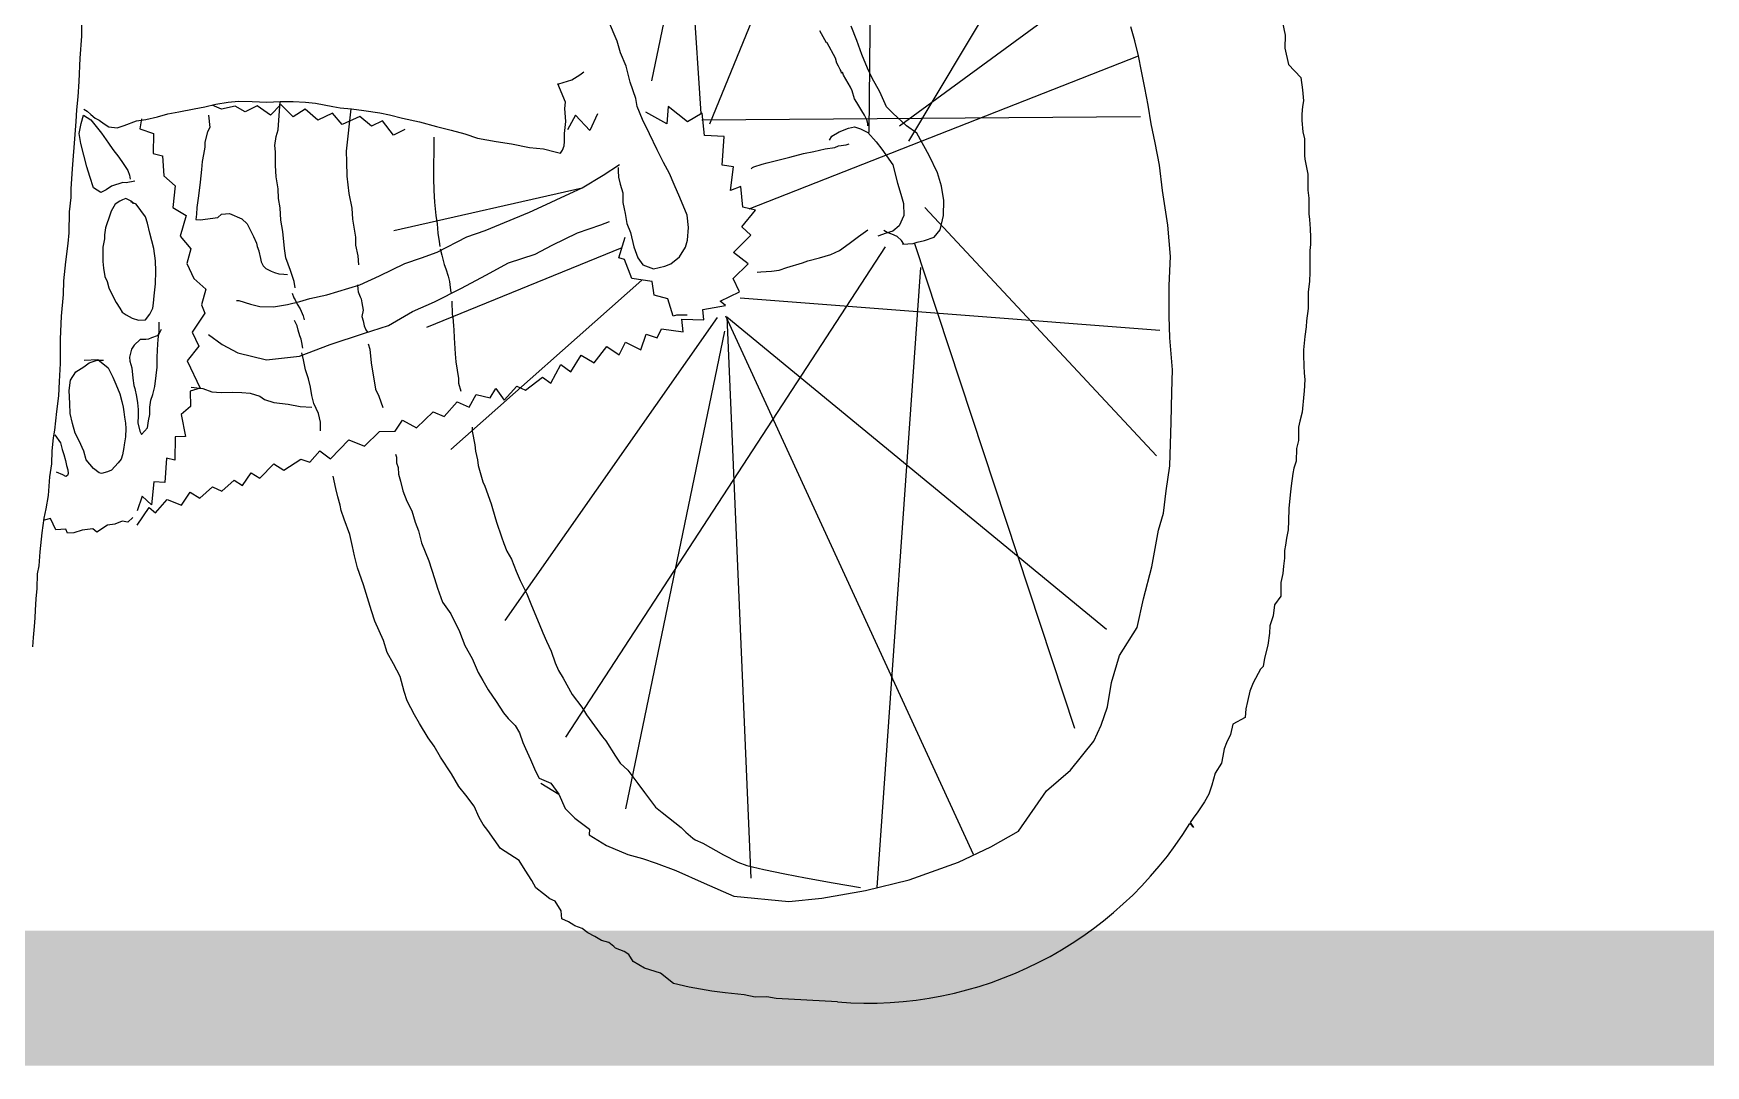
# Model space of a CAD drawing. Header units: millimetres. Extents: x 0 to 35, y -2 to 2.
# Drawn here: x 22.06 to 22.68, y -0.025 to 0.358 of the extents above; entities that cross this region are included whole.
import ezdxf

# ---------------------------------------------------------------- set-up
doc = ezdxf.new("R2010")
doc.units = ezdxf.units.MM
doc.layers.add('45-Biciklisti', color=7, linetype='Continuous')

# ---------------------------------------------------------------- blocks, each defined once
blk = doc.blocks.new('Cyclist 07 - Perspective view rear')
for p, q in [((0.30747, 0.32823), (0.29075, 0.57686)), ((0.2891, 0.34025), (0.33438, 0.56041)), ((0.36975, 0.32112), (0.37218, 0.54954)), ((0.31067, 0.32434), (0.39025, 0.51926)), ((0.38452, 0.3179), (0.44408, 0.41777)), ((0.38103, 0.32363), (0.4604, 0.38173)), ((0.07761, 0.35691), (0.07761, 0.36214)), ((0.27626, 0.35497), (0.27297, 0.36258)), ((0.36521, 0.35527), (0.36312, 0.36064)), ((0.46834, 0.35512), (0.46685, 0.36034)), ((0.52311, 0.36199), (0.52415, 0.35721)), ((0.07701, 0.3487), (0.07761, 0.35691)), ((0.27745, 0.35064), (0.27626, 0.35497)), ((0.35387, 0.35437), (0.35148, 0.35885)), ((0.35417, 0.35437), (0.35387, 0.35437)), ((0.3573, 0.3487), (0.35417, 0.35437)), ((0.367, 0.35005), (0.36521, 0.35527)), ((0.46968, 0.3496), (0.46834, 0.35512)), ((0.52415, 0.35721), (0.524, 0.35243)), ((0.07656, 0.34005), (0.07701, 0.3487)), ((0.27954, 0.34572), (0.27745, 0.35064)), ((0.32521, 0.29288), (0.46968, 0.3496)), ((0.35775, 0.34691), (0.3573, 0.3487)), ((0.36909, 0.34497), (0.367, 0.35005)), ((0.47088, 0.34393), (0.46968, 0.3496)), ((0.524, 0.35243), (0.52534, 0.34632)), ((0.25939, 0.34064), (0.26238, 0.34258)), ((0.26238, 0.34258), (0.26387, 0.34363)), ((0.28103, 0.33975), (0.27954, 0.34572)), ((0.35834, 0.34572), (0.35775, 0.34691)), ((0.35894, 0.34452), (0.35834, 0.34572)), ((0.35939, 0.34393), (0.35894, 0.34452)), ((0.35954, 0.34318), (0.35939, 0.34393)), ((0.35984, 0.34348), (0.35954, 0.34318)), ((0.36028, 0.34243), (0.35984, 0.34348)), ((0.36282, 0.33796), (0.36028, 0.34243)), ((0.37088, 0.34124), (0.36909, 0.34497)), ((0.47207, 0.33766), (0.47088, 0.34393)), ((0.52534, 0.34632), (0.52998, 0.34154)), ((0.52998, 0.34154), (0.53058, 0.33691)), ((0.07627, 0.33438), (0.07656, 0.34005)), ((0.25701, 0.33243), (0.25417, 0.33915)), ((0.25417, 0.33915), (0.25462, 0.33915)), ((0.25462, 0.33915), (0.25939, 0.34064)), ((0.28312, 0.33378), (0.28103, 0.33975)), ((0.36342, 0.33661), (0.36282, 0.33796)), ((0.36431, 0.33363), (0.36342, 0.33661)), ((0.37372, 0.33617), (0.37088, 0.34124)), ((0.37625, 0.33064), (0.37372, 0.33617)), ((0.47327, 0.33124), (0.47207, 0.33766)), ((0.53058, 0.33691), (0.53088, 0.33288)), ((0.07552, 0.32527), (0.07567, 0.3296)), ((0.07567, 0.3296), (0.07627, 0.33438)), ((0.07836, 0.32975), (0.07955, 0.329)), ((0.07955, 0.329), (0.08089, 0.32781)), ((0.11358, 0.32885), (0.11925, 0.3299)), ((0.11925, 0.3299), (0.12328, 0.33064)), ((0.12328, 0.33064), (0.12731, 0.33169)), ((0.1294, 0.32975), (0.12597, 0.33124)), ((0.12731, 0.33169), (0.13194, 0.33243)), ((0.13447, 0.33094), (0.1294, 0.32975)), ((0.13194, 0.33243), (0.13567, 0.33273)), ((0.1382, 0.32885), (0.13447, 0.33094)), ((0.13567, 0.33273), (0.14074, 0.33258)), ((0.14268, 0.33109), (0.1382, 0.32885)), ((0.14074, 0.33258), (0.14626, 0.33243)), ((0.14761, 0.32751), (0.14268, 0.33109)), ((0.14626, 0.33243), (0.15119, 0.33258)), ((0.15149, 0.33154), (0.14761, 0.32751)), ((0.15044, 0.32214), (0.15119, 0.33258)), ((0.15119, 0.33258), (0.15596, 0.33258)), ((0.15596, 0.32691), (0.15149, 0.33154)), ((0.15596, 0.33258), (0.16059, 0.33243)), ((0.16044, 0.32975), (0.15596, 0.32691)), ((0.16522, 0.32572), (0.16044, 0.32975)), ((0.16059, 0.33243), (0.16432, 0.33199)), ((0.16432, 0.33199), (0.17074, 0.33079)), ((0.17074, 0.33079), (0.17343, 0.33035)), ((0.17343, 0.33035), (0.17761, 0.3299)), ((0.17735, 0.32993), (0.17566, 0.31423)), ((0.17761, 0.3299), (0.18223, 0.3293)), ((0.18223, 0.3293), (0.1882, 0.32841)), ((0.25686, 0.33005), (0.25701, 0.33243)), ((0.25715, 0.32527), (0.25686, 0.33005)), ((0.28372, 0.33079), (0.28312, 0.33378)), ((0.28566, 0.32602), (0.28372, 0.33079)), ((0.29521, 0.33079), (0.29462, 0.32438)), ((0.30238, 0.32512), (0.29521, 0.33079)), ((0.36521, 0.33229), (0.36431, 0.33363)), ((0.367, 0.32915), (0.36521, 0.33229)), ((0.36805, 0.32751), (0.367, 0.32915)), ((0.37849, 0.32826), (0.37625, 0.33064)), ((0.47446, 0.32438), (0.47327, 0.33124)), ((0.53058, 0.33079), (0.53028, 0.32796)), ((0.53088, 0.33288), (0.53058, 0.33079)), ((0.07507, 0.32035), (0.07552, 0.32527)), ((0.07656, 0.32079), (0.07731, 0.32452)), ((0.07731, 0.32452), (0.07821, 0.32751)), ((0.07821, 0.32751), (0.08089, 0.32587)), ((0.08089, 0.32781), (0.08253, 0.32647)), ((0.08089, 0.32587), (0.08492, 0.32094)), ((0.08253, 0.32647), (0.08403, 0.32572)), ((0.08403, 0.32572), (0.08582, 0.32438)), ((0.08582, 0.32438), (0.08761, 0.32318)), ((0.08761, 0.32318), (0.09074, 0.32288)), ((0.09074, 0.32288), (0.09328, 0.32378)), ((0.09328, 0.32378), (0.09791, 0.32542)), ((0.09791, 0.32542), (0.10134, 0.32602)), ((0.0997, 0.32617), (0.0991, 0.32244)), ((0.10134, 0.32602), (0.10567, 0.32691)), ((0.10567, 0.32691), (0.10955, 0.32811)), ((0.10955, 0.32811), (0.11358, 0.32885)), ((0.12507, 0.32303), (0.12417, 0.32139)), ((0.12462, 0.32751), (0.12507, 0.32303)), ((0.17059, 0.32826), (0.16522, 0.32572)), ((0.17417, 0.32408), (0.17059, 0.32826)), ((0.18074, 0.32706), (0.17417, 0.32408)), ((0.18507, 0.32348), (0.18074, 0.32706)), ((0.1891, 0.32542), (0.18507, 0.32348)), ((0.1882, 0.32841), (0.19178, 0.32766)), ((0.19328, 0.3202), (0.1891, 0.32542)), ((0.19178, 0.32766), (0.19656, 0.32647)), ((0.19656, 0.32647), (0.20283, 0.32512)), ((0.20283, 0.32512), (0.20925, 0.32333)), ((0.20925, 0.32333), (0.21462, 0.32199)), ((0.25671, 0.32079), (0.25715, 0.32527)), ((0.26074, 0.32751), (0.25775, 0.32214)), ((0.26611, 0.32184), (0.26074, 0.32751)), ((0.26895, 0.32811), (0.26611, 0.32184)), ((0.2882, 0.32064), (0.28566, 0.32602)), ((0.29462, 0.32438), (0.28685, 0.3287)), ((0.30775, 0.32826), (0.30238, 0.32512)), ((0.30766, 0.32582), (0.47051, 0.32709)), ((0.30865, 0.32005), (0.30775, 0.32826)), ((0.35864, 0.32139), (0.36208, 0.32273)), ((0.36208, 0.32273), (0.36431, 0.32318)), ((0.36431, 0.32318), (0.36655, 0.32244)), ((0.36894, 0.32587), (0.36805, 0.32751)), ((0.36924, 0.32452), (0.36894, 0.32587)), ((0.36924, 0.32363), (0.36924, 0.32452)), ((0.38357, 0.32363), (0.37849, 0.32826)), ((0.38745, 0.32094), (0.38357, 0.32363)), ((0.47595, 0.31736), (0.47446, 0.32438)), ((0.53028, 0.32796), (0.53028, 0.32557)), ((0.53028, 0.32557), (0.53073, 0.32139)), ((0.07418, 0.30766), (0.07507, 0.32035)), ((0.07716, 0.31706), (0.07656, 0.32079)), ((0.0794, 0.30841), (0.07716, 0.31706)), ((0.08492, 0.32094), (0.08746, 0.31721)), ((0.08746, 0.31721), (0.0891, 0.31482)), ((0.0991, 0.32244), (0.10418, 0.32079)), ((0.10418, 0.32079), (0.10403, 0.31333)), ((0.12417, 0.32139), (0.12328, 0.31751)), ((0.12328, 0.31751), (0.12328, 0.31572)), ((0.14925, 0.31632), (0.1497, 0.3196)), ((0.1497, 0.3196), (0.15044, 0.32214)), ((0.19746, 0.32229), (0.19328, 0.3202)), ((0.2082, 0.31945), (0.2082, 0.31766)), ((0.2082, 0.31766), (0.2082, 0.31363)), ((0.21462, 0.32199), (0.21969, 0.32064)), ((0.21969, 0.32064), (0.22447, 0.319)), ((0.22447, 0.319), (0.23133, 0.31781)), ((0.23133, 0.31781), (0.23701, 0.31691)), ((0.23701, 0.31691), (0.24372, 0.31557)), ((0.25656, 0.31617), (0.25671, 0.31781)), ((0.25671, 0.31781), (0.25671, 0.32079)), ((0.29103, 0.31467), (0.2882, 0.32064)), ((0.31596, 0.3196), (0.30865, 0.32005)), ((0.31521, 0.309), (0.31596, 0.3196)), ((0.35506, 0.31826), (0.35596, 0.31975)), ((0.35596, 0.31975), (0.35864, 0.32139)), ((0.35834, 0.31617), (0.36118, 0.31661)), ((0.36118, 0.31661), (0.36237, 0.31691)), ((0.36655, 0.32244), (0.36924, 0.32109)), ((0.36924, 0.32109), (0.37237, 0.31766)), ((0.37237, 0.31766), (0.37446, 0.31497)), ((0.39207, 0.31258), (0.38745, 0.32094)), ((0.47744, 0.309), (0.47595, 0.31736)), ((0.53073, 0.32139), (0.53132, 0.31885)), ((0.53132, 0.31885), (0.53132, 0.31527)), ((0.0891, 0.31482), (0.09134, 0.31199)), ((0.09134, 0.31199), (0.09298, 0.3096)), ((0.10403, 0.31333), (0.10746, 0.31244)), ((0.10746, 0.31244), (0.10806, 0.30512)), ((0.12223, 0.31035), (0.12194, 0.30736)), ((0.12268, 0.31303), (0.12223, 0.31035)), ((0.12328, 0.31572), (0.12268, 0.31303)), ((0.1494, 0.31393), (0.14925, 0.31632)), ((0.1494, 0.30885), (0.1494, 0.31393)), ((0.17566, 0.31423), (0.17581, 0.3102)), ((0.2082, 0.31363), (0.20805, 0.3096)), ((0.24372, 0.31557), (0.24895, 0.31512)), ((0.24895, 0.31512), (0.25327, 0.31393)), ((0.25327, 0.31393), (0.25521, 0.31348)), ((0.25521, 0.31348), (0.25596, 0.31453)), ((0.25521, 0.31348), (0.25521, 0.31348)), ((0.25596, 0.31453), (0.25656, 0.31617)), ((0.29342, 0.31005), (0.29103, 0.31467)), ((0.33193, 0.3099), (0.33641, 0.31094)), ((0.33641, 0.31094), (0.34029, 0.31199)), ((0.34029, 0.31199), (0.34536, 0.31333)), ((0.34536, 0.31333), (0.34924, 0.31408)), ((0.34924, 0.31408), (0.35342, 0.31512)), ((0.35342, 0.31512), (0.357, 0.31557)), ((0.357, 0.31557), (0.35834, 0.31617)), ((0.37446, 0.31497), (0.37849, 0.30915)), ((0.39506, 0.30617), (0.39207, 0.31258)), ((0.53132, 0.31527), (0.53132, 0.31258)), ((0.53132, 0.31258), (0.53147, 0.31124)), ((0.53147, 0.31124), (0.53252, 0.30572)), ((0.07358, 0.3002), (0.07418, 0.30766)), ((0.08059, 0.30482), (0.0794, 0.30841)), ((0.08194, 0.30065), (0.08059, 0.30482)), ((0.09298, 0.3096), (0.09462, 0.30706)), ((0.09462, 0.30706), (0.09522, 0.30527)), ((0.09522, 0.30527), (0.09552, 0.30378)), ((0.10806, 0.30512), (0.11223, 0.30139)), ((0.12194, 0.30736), (0.12149, 0.30273)), ((0.1497, 0.30467), (0.1494, 0.30885)), ((0.15044, 0.3002), (0.1497, 0.30467)), ((0.17581, 0.3102), (0.17596, 0.30497)), ((0.17596, 0.30497), (0.17671, 0.29856)), ((0.20805, 0.3096), (0.20805, 0.3087)), ((0.20805, 0.3087), (0.20805, 0.30423)), ((0.20805, 0.30423), (0.2082, 0.2996)), ((0.26327, 0.30065), (0.27103, 0.30527)), ((0.27103, 0.30527), (0.27715, 0.3093)), ((0.27656, 0.30811), (0.27656, 0.30691)), ((0.27656, 0.30691), (0.27671, 0.30453)), ((0.27671, 0.30453), (0.2773, 0.30199)), ((0.29566, 0.30587), (0.29342, 0.31005)), ((0.29745, 0.30184), (0.29566, 0.30587)), ((0.31939, 0.30841), (0.31521, 0.309)), ((0.31835, 0.2996), (0.31939, 0.30841)), ((0.32596, 0.30766), (0.32641, 0.30811)), ((0.32641, 0.30811), (0.327, 0.30841)), ((0.327, 0.30841), (0.32999, 0.30945)), ((0.32999, 0.30945), (0.33193, 0.3099)), ((0.37849, 0.30915), (0.38028, 0.30229)), ((0.39655, 0.30124), (0.39506, 0.30617)), ((0.47864, 0.2996), (0.47744, 0.309)), ((0.53252, 0.30572), (0.53252, 0.30259)), ((0.07358, 0.29706), (0.07358, 0.3002)), ((0.08462, 0.29885), (0.08194, 0.30065)), ((0.08656, 0.2999), (0.08462, 0.29885)), ((0.08865, 0.30124), (0.08656, 0.2999)), ((0.09283, 0.30259), (0.08865, 0.30124)), ((0.09403, 0.30244), (0.09283, 0.30259)), ((0.09731, 0.30303), (0.09403, 0.30244)), ((0.11223, 0.30139), (0.11134, 0.29333)), ((0.12149, 0.30273), (0.12089, 0.29766)), ((0.15059, 0.29662), (0.15044, 0.3002)), ((0.17671, 0.29856), (0.17775, 0.29303)), ((0.19333, 0.28473), (0.26327, 0.30065)), ((0.2082, 0.2996), (0.2085, 0.29527)), ((0.25551, 0.29706), (0.26327, 0.30065)), ((0.2773, 0.30199), (0.27835, 0.2987)), ((0.27835, 0.2987), (0.27835, 0.29512)), ((0.29954, 0.29706), (0.29745, 0.30184)), ((0.32208, 0.30109), (0.31835, 0.2996)), ((0.32282, 0.29348), (0.32208, 0.30109)), ((0.38028, 0.30229), (0.38148, 0.29826)), ((0.38148, 0.29826), (0.38252, 0.29482)), ((0.39745, 0.29587), (0.39655, 0.30124)), ((0.48058, 0.28677), (0.47864, 0.2996)), ((0.53252, 0.30259), (0.53252, 0.29975)), ((0.53252, 0.29975), (0.53296, 0.29676)), ((0.07283, 0.28393), (0.07298, 0.29169)), ((0.07298, 0.29169), (0.07358, 0.29706)), ((0.0885, 0.29199), (0.08746, 0.289)), ((0.08895, 0.29288), (0.0885, 0.29199)), ((0.09, 0.29453), (0.08895, 0.29288)), ((0.09164, 0.29572), (0.09, 0.29453)), ((0.09268, 0.29617), (0.09164, 0.29572)), ((0.09388, 0.29662), (0.09268, 0.29617)), ((0.09612, 0.29557), (0.09388, 0.29662)), ((0.09776, 0.29453), (0.09582, 0.29542)), ((0.09671, 0.29482), (0.09612, 0.29557)), ((0.09686, 0.29482), (0.09671, 0.29482)), ((0.10119, 0.2899), (0.09776, 0.29453)), ((0.11134, 0.29333), (0.11626, 0.29035)), ((0.12029, 0.29333), (0.12014, 0.29079)), ((0.12089, 0.29766), (0.12029, 0.29333)), ((0.15119, 0.29318), (0.15059, 0.29662)), ((0.15149, 0.28856), (0.15119, 0.29318)), ((0.17775, 0.29303), (0.17805, 0.289)), ((0.2085, 0.29527), (0.20895, 0.29035)), ((0.24372, 0.29154), (0.24984, 0.29438)), ((0.24984, 0.29438), (0.25551, 0.29706)), ((0.27835, 0.29512), (0.2788, 0.29288)), ((0.2788, 0.29288), (0.27924, 0.29109)), ((0.30223, 0.2905), (0.29954, 0.29706)), ((0.32253, 0.28617), (0.3276, 0.29229)), ((0.3276, 0.29229), (0.32282, 0.29348)), ((0.38252, 0.29482), (0.38267, 0.29035)), ((0.39044, 0.29333), (0.47634, 0.20117)), ((0.3973, 0.29035), (0.39745, 0.29587)), ((0.53296, 0.29676), (0.53296, 0.29259)), ((0.53296, 0.29259), (0.53296, 0.29094)), ((0.08641, 0.28572), (0.08597, 0.28318)), ((0.08701, 0.28766), (0.08641, 0.28572)), ((0.08746, 0.289), (0.08701, 0.28766)), ((0.10194, 0.28751), (0.10119, 0.2899)), ((0.10283, 0.28378), (0.10194, 0.28751)), ((0.11626, 0.29035), (0.11403, 0.28274)), ((0.12014, 0.29079), (0.11985, 0.28885)), ((0.11985, 0.28885), (0.12149, 0.28871)), ((0.12149, 0.28871), (0.12805, 0.2896)), ((0.12805, 0.2896), (0.1294, 0.29079)), ((0.1294, 0.29079), (0.13238, 0.29109)), ((0.13238, 0.29109), (0.13701, 0.28915)), ((0.13701, 0.28915), (0.13895, 0.28721)), ((0.13895, 0.28721), (0.14134, 0.28259)), ((0.15223, 0.28438), (0.15149, 0.28856)), ((0.17805, 0.289), (0.1791, 0.28229)), ((0.20895, 0.29035), (0.2094, 0.28721)), ((0.2094, 0.28721), (0.20969, 0.28378)), ((0.2273, 0.28482), (0.24372, 0.29154)), ((0.26148, 0.28393), (0.27014, 0.28691)), ((0.27014, 0.28691), (0.27342, 0.28811)), ((0.27924, 0.29109), (0.27984, 0.28736)), ((0.27984, 0.28736), (0.28118, 0.28408)), ((0.30268, 0.28587), (0.30223, 0.2905)), ((0.30238, 0.28124), (0.30268, 0.28587)), ((0.32581, 0.28303), (0.32253, 0.28617)), ((0.38088, 0.28647), (0.37849, 0.28453)), ((0.38267, 0.29035), (0.38088, 0.28647)), ((0.3961, 0.28497), (0.3973, 0.29035)), ((0.48162, 0.27512), (0.48058, 0.28677)), ((0.53296, 0.29094), (0.53311, 0.28885)), ((0.53311, 0.28885), (0.53341, 0.28542)), ((0.07164, 0.27318), (0.07253, 0.2799)), ((0.07253, 0.2799), (0.07283, 0.28393)), ((0.08597, 0.28169), (0.08537, 0.27856)), ((0.08597, 0.28318), (0.08597, 0.28169)), ((0.10432, 0.27811), (0.10283, 0.28378)), ((0.11403, 0.28274), (0.11806, 0.27796)), ((0.14134, 0.28259), (0.14238, 0.28005)), ((0.14238, 0.28005), (0.14268, 0.27885)), ((0.15283, 0.27811), (0.15223, 0.28438)), ((0.1791, 0.28229), (0.1791, 0.2793)), ((0.1791, 0.2793), (0.17999, 0.27542)), ((0.2094, 0.27677), (0.22044, 0.28244)), ((0.20969, 0.28378), (0.21014, 0.28065)), ((0.21014, 0.28065), (0.21044, 0.27885)), ((0.22044, 0.28244), (0.2273, 0.28482)), ((0.24581, 0.27602), (0.25208, 0.2793)), ((0.25208, 0.2793), (0.26148, 0.28393)), ((0.27686, 0.27468), (0.27924, 0.28229)), ((0.28118, 0.28408), (0.28238, 0.27871)), ((0.30163, 0.27856), (0.30238, 0.28124)), ((0.31939, 0.27662), (0.32581, 0.28303)), ((0.35879, 0.27736), (0.36237, 0.2799)), ((0.36237, 0.2799), (0.36581, 0.28259)), ((0.36581, 0.28259), (0.36924, 0.28497)), ((0.37611, 0.28378), (0.37297, 0.28274)), ((0.3764, 0.28408), (0.37521, 0.28482)), ((0.37849, 0.28453), (0.37611, 0.28378)), ((0.37819, 0.28348), (0.3764, 0.28408)), ((0.38013, 0.28259), (0.37819, 0.28348)), ((0.38178, 0.28109), (0.38013, 0.28259)), ((0.38267, 0.27975), (0.38178, 0.28109)), ((0.38208, 0.27975), (0.3861, 0.2799)), ((0.3861, 0.2799), (0.3876, 0.2805)), ((0.38656, 0.27997), (0.4459, 0.10012)), ((0.3876, 0.2805), (0.39028, 0.28109)), ((0.39028, 0.28109), (0.39387, 0.28229)), ((0.39387, 0.28229), (0.3961, 0.28497)), ((0.53356, 0.2796), (0.53326, 0.27736)), ((0.53341, 0.28542), (0.53356, 0.28229)), ((0.53356, 0.28229), (0.53356, 0.2796)), ((0.07089, 0.26617), (0.07164, 0.27318)), ((0.08537, 0.27856), (0.08537, 0.27587)), ((0.08537, 0.27587), (0.08537, 0.27333)), ((0.08537, 0.27333), (0.08567, 0.2708)), ((0.10492, 0.27348), (0.10432, 0.27811)), ((0.10507, 0.26975), (0.10492, 0.27348)), ((0.11806, 0.27796), (0.11656, 0.27259)), ((0.14268, 0.27885), (0.14328, 0.27721)), ((0.14328, 0.27721), (0.14328, 0.27706)), ((0.14328, 0.27706), (0.14388, 0.27438)), ((0.14388, 0.27438), (0.14417, 0.27318)), ((0.14417, 0.27318), (0.14492, 0.27169)), ((0.15328, 0.27468), (0.15283, 0.27811)), ((0.15507, 0.2699), (0.15328, 0.27468)), ((0.17999, 0.27542), (0.18029, 0.27199)), ((0.19746, 0.27259), (0.20357, 0.27468)), ((0.20357, 0.27468), (0.2094, 0.27677)), ((0.20558, 0.2489), (0.27805, 0.27848)), ((0.21059, 0.27796), (0.21119, 0.27557)), ((0.21119, 0.27557), (0.21208, 0.27214)), ((0.23596, 0.27274), (0.24581, 0.27602)), ((0.37567, 0.2787), (0.25713, 0.09679)), ((0.27894, 0.27408), (0.27686, 0.27468)), ((0.28163, 0.26692), (0.27894, 0.27408)), ((0.28238, 0.27871), (0.28387, 0.27468)), ((0.28387, 0.27468), (0.28581, 0.27199)), ((0.29611, 0.27244), (0.29939, 0.27497)), ((0.29939, 0.27497), (0.30163, 0.27856)), ((0.32491, 0.27244), (0.31939, 0.27662)), ((0.34506, 0.27274), (0.347, 0.27348)), ((0.347, 0.27348), (0.35133, 0.27468)), ((0.35133, 0.27468), (0.35551, 0.27587)), ((0.35551, 0.27587), (0.35879, 0.27736)), ((0.48103, 0.26438), (0.48162, 0.27512)), ((0.53326, 0.27736), (0.53326, 0.27438)), ((0.53326, 0.27438), (0.53326, 0.2693)), ((0.08567, 0.2708), (0.08612, 0.26766)), ((0.08612, 0.26766), (0.08701, 0.26587)), ((0.10492, 0.26497), (0.10507, 0.26975)), ((0.11656, 0.27259), (0.1191, 0.26692)), ((0.1191, 0.26692), (0.12358, 0.26303)), ((0.14492, 0.27169), (0.14582, 0.27065)), ((0.14582, 0.27065), (0.1479, 0.26975)), ((0.1479, 0.26975), (0.1491, 0.26915)), ((0.1491, 0.26915), (0.15074, 0.26871)), ((0.15074, 0.26871), (0.15253, 0.26856)), ((0.15253, 0.26856), (0.15387, 0.26841)), ((0.15641, 0.26587), (0.15507, 0.2699)), ((0.18074, 0.26468), (0.18805, 0.26796)), ((0.18805, 0.26796), (0.19746, 0.27259)), ((0.21208, 0.27214), (0.21268, 0.2705)), ((0.21268, 0.2705), (0.21357, 0.26781)), ((0.21357, 0.26781), (0.21402, 0.26587)), ((0.2185, 0.26333), (0.22745, 0.26826)), ((0.22745, 0.26826), (0.23596, 0.27274)), ((0.28924, 0.26587), (0.28163, 0.26692)), ((0.28581, 0.27199), (0.28969, 0.2705)), ((0.28969, 0.2705), (0.29387, 0.27154)), ((0.29387, 0.27154), (0.29611, 0.27244)), ((0.31924, 0.26692), (0.32491, 0.27244)), ((0.32163, 0.26199), (0.31924, 0.26692)), ((0.3282, 0.2693), (0.32954, 0.26945)), ((0.32954, 0.26945), (0.33357, 0.26975)), ((0.33357, 0.26975), (0.33641, 0.27005)), ((0.33641, 0.27005), (0.33924, 0.27109)), ((0.33924, 0.27109), (0.34506, 0.27274)), ((0.38879, 0.27111), (0.37266, 0.04101)), ((0.53326, 0.2693), (0.53311, 0.26587)), ((0.07, 0.25303), (0.07074, 0.26109)), ((0.07074, 0.26109), (0.07089, 0.26617)), ((0.08701, 0.26587), (0.08761, 0.26348)), ((0.08761, 0.26348), (0.08865, 0.26139)), ((0.08865, 0.26139), (0.0903, 0.25811)), ((0.10447, 0.2605), (0.10492, 0.26497)), ((0.12358, 0.26303), (0.12194, 0.25721)), ((0.15567, 0.26154), (0.15626, 0.25975)), ((0.15671, 0.26348), (0.15641, 0.26587)), ((0.16223, 0.2596), (0.1685, 0.26095)), ((0.1685, 0.26095), (0.18074, 0.26468)), ((0.17984, 0.26468), (0.17999, 0.26303)), ((0.17999, 0.26303), (0.18014, 0.26199)), ((0.18014, 0.26199), (0.18089, 0.2602)), ((0.2085, 0.25826), (0.2185, 0.26333)), ((0.21402, 0.26587), (0.21432, 0.26363)), ((0.21432, 0.26363), (0.21447, 0.26184)), ((0.21448, 0.20353), (0.28544, 0.26639)), ((0.28999, 0.2608), (0.28924, 0.26587)), ((0.29506, 0.25945), (0.28999, 0.2608)), ((0.31447, 0.25856), (0.32163, 0.26199)), ((0.48103, 0.25303), (0.48103, 0.26438)), ((0.53311, 0.26587), (0.53267, 0.26199)), ((0.53267, 0.26199), (0.53267, 0.25945)), ((0.0903, 0.25811), (0.09164, 0.25602)), ((0.09164, 0.25602), (0.09253, 0.25453)), ((0.09253, 0.25453), (0.09403, 0.25348)), ((0.10283, 0.25378), (0.10388, 0.25602)), ((0.10388, 0.25602), (0.10418, 0.25781)), ((0.10418, 0.25781), (0.10447, 0.2605)), ((0.12194, 0.25721), (0.12328, 0.25408)), ((0.13492, 0.25886), (0.13582, 0.25886)), ((0.13582, 0.25886), (0.14014, 0.25751)), ((0.14014, 0.25751), (0.14358, 0.25662)), ((0.14358, 0.25662), (0.14865, 0.25647)), ((0.14865, 0.25647), (0.15387, 0.25736)), ((0.15387, 0.25736), (0.1585, 0.25841)), ((0.15626, 0.25975), (0.15671, 0.259)), ((0.15671, 0.259), (0.15746, 0.25751)), ((0.15746, 0.25751), (0.15865, 0.25572)), ((0.1585, 0.25841), (0.16223, 0.2596)), ((0.15865, 0.25572), (0.1597, 0.25318)), ((0.18089, 0.2602), (0.18119, 0.25945)), ((0.18119, 0.25945), (0.18149, 0.25796)), ((0.18149, 0.25796), (0.18193, 0.25527)), ((0.18193, 0.25527), (0.18149, 0.25289)), ((0.19134, 0.2496), (0.20029, 0.25468)), ((0.20029, 0.25468), (0.2085, 0.25826)), ((0.21492, 0.25856), (0.21507, 0.25363)), ((0.297, 0.25303), (0.29506, 0.25945)), ((0.30805, 0.25542), (0.31641, 0.25692)), ((0.30835, 0.25169), (0.30805, 0.25542)), ((0.31641, 0.25692), (0.31447, 0.25856)), ((0.32194, 0.25977), (0.4776, 0.24775)), ((0.53267, 0.25587), (0.53207, 0.25124)), ((0.53267, 0.25945), (0.53267, 0.25587)), ((0.0697, 0.24453), (0.07, 0.25303)), ((0.09403, 0.25348), (0.09626, 0.25229)), ((0.09626, 0.25229), (0.09865, 0.25154)), ((0.09865, 0.25154), (0.10119, 0.25169)), ((0.10119, 0.25169), (0.10283, 0.25378)), ((0.10626, 0.24721), (0.10626, 0.2508)), ((0.12328, 0.25408), (0.1185, 0.24707)), ((0.15746, 0.24945), (0.15656, 0.25139)), ((0.1579, 0.24781), (0.15746, 0.24945)), ((0.1597, 0.25318), (0.16014, 0.25169)), ((0.18149, 0.25289), (0.18193, 0.25124)), ((0.18193, 0.25124), (0.18238, 0.24945)), ((0.18208, 0.24662), (0.19134, 0.2496)), ((0.18238, 0.24945), (0.18298, 0.24796)), ((0.21507, 0.25363), (0.21522, 0.25259)), ((0.21522, 0.25259), (0.21551, 0.24945)), ((0.21551, 0.24945), (0.21566, 0.24796)), ((0.31339, 0.25245), (0.23459, 0.14009)), ((0.29103, 0.24498), (0.29268, 0.24826)), ((0.29268, 0.24826), (0.30073, 0.24721)), ((0.2982, 0.25333), (0.297, 0.25303)), ((0.30223, 0.25333), (0.2982, 0.25333)), ((0.30073, 0.24721), (0.30029, 0.25184)), ((0.30029, 0.25184), (0.30835, 0.25169)), ((0.3164, 0.25312), (0.40832, 0.05343)), ((0.31689, 0.25279), (0.45788, 0.13686)), ((0.31689, 0.25279), (0.32581, 0.04456)), ((0.48133, 0.24498), (0.48103, 0.25303)), ((0.53192, 0.24901), (0.53147, 0.24542)), ((0.53207, 0.25124), (0.53192, 0.24901)), ((0.0697, 0.23915), (0.0697, 0.24453)), ((0.09701, 0.24229), (0.09597, 0.2408)), ((0.09925, 0.24438), (0.09701, 0.24229)), ((0.10134, 0.24438), (0.09925, 0.24438)), ((0.10238, 0.24453), (0.10134, 0.24438)), ((0.10343, 0.24498), (0.10238, 0.24453)), ((0.10552, 0.24572), (0.10343, 0.24498)), ((0.10626, 0.24662), (0.10552, 0.24572)), ((0.10567, 0.2405), (0.10597, 0.24453)), ((0.10597, 0.24453), (0.10626, 0.24721)), ((0.10701, 0.24811), (0.10626, 0.24662)), ((0.1185, 0.24707), (0.12104, 0.24184)), ((0.12462, 0.24617), (0.1297, 0.24244)), ((0.1297, 0.24244), (0.13552, 0.23945)), ((0.1585, 0.24572), (0.1579, 0.24781)), ((0.15835, 0.23811), (0.1697, 0.24244)), ((0.15895, 0.24453), (0.1585, 0.24572)), ((0.15925, 0.24318), (0.15895, 0.24453)), ((0.15955, 0.2411), (0.15925, 0.24318)), ((0.1697, 0.24244), (0.18208, 0.24662)), ((0.18298, 0.24796), (0.18358, 0.24707)), ((0.18387, 0.24274), (0.18447, 0.2408)), ((0.21566, 0.24796), (0.21581, 0.24498)), ((0.21581, 0.24498), (0.21611, 0.23901)), ((0.277, 0.23871), (0.27939, 0.24333)), ((0.31611, 0.24742), (0.27938, 0.07028)), ((0.27939, 0.24333), (0.28506, 0.2405)), ((0.28506, 0.2405), (0.287, 0.24632)), ((0.287, 0.24632), (0.29103, 0.24498)), ((0.48237, 0.23304), (0.48133, 0.24498)), ((0.53147, 0.24542), (0.53088, 0.2405)), ((0.0697, 0.23542), (0.0697, 0.23915)), ((0.0785, 0.23662), (0.08358, 0.23692)), ((0.0803, 0.23572), (0.08328, 0.23662)), ((0.08328, 0.23662), (0.08567, 0.23662)), ((0.08358, 0.23692), (0.08731, 0.23378)), ((0.09597, 0.2408), (0.09522, 0.23781)), ((0.09522, 0.23781), (0.09537, 0.23632)), ((0.09537, 0.23632), (0.09612, 0.23378)), ((0.10552, 0.23751), (0.10567, 0.2405)), ((0.10552, 0.23408), (0.10552, 0.23751)), ((0.12104, 0.24184), (0.11671, 0.23647)), ((0.11671, 0.23647), (0.12149, 0.22632)), ((0.13552, 0.23945), (0.14611, 0.23677)), ((0.14611, 0.23677), (0.15835, 0.23811)), ((0.15984, 0.23677), (0.15925, 0.23945)), ((0.16059, 0.23304), (0.15984, 0.23677)), ((0.18447, 0.2408), (0.18492, 0.23572)), ((0.21611, 0.23901), (0.21641, 0.23602)), ((0.21641, 0.23602), (0.21731, 0.2299)), ((0.25909, 0.23229), (0.26283, 0.23856)), ((0.26283, 0.23856), (0.26775, 0.23572)), ((0.26775, 0.23572), (0.27238, 0.24169)), ((0.27238, 0.24169), (0.277, 0.23871)), ((0.53088, 0.2405), (0.53088, 0.23856)), ((0.53088, 0.23856), (0.53102, 0.23453)), ((0.06925, 0.22871), (0.0697, 0.23542)), ((0.07343, 0.2293), (0.07537, 0.23229)), ((0.07537, 0.23229), (0.07836, 0.23423)), ((0.07836, 0.23423), (0.0803, 0.23572)), ((0.08731, 0.23378), (0.0891, 0.23035)), ((0.0891, 0.23035), (0.09015, 0.22781)), ((0.09612, 0.23378), (0.09656, 0.23005)), ((0.09656, 0.23005), (0.09686, 0.22722)), ((0.10462, 0.22692), (0.10522, 0.23095)), ((0.10522, 0.23095), (0.10552, 0.23408)), ((0.16164, 0.22975), (0.16059, 0.23304)), ((0.16238, 0.22662), (0.16164, 0.22975)), ((0.18492, 0.23572), (0.18656, 0.22587)), ((0.21731, 0.2299), (0.21731, 0.22811)), ((0.24223, 0.22557), (0.2485, 0.23035)), ((0.2485, 0.23035), (0.25163, 0.22811)), ((0.25163, 0.22811), (0.25536, 0.23513)), ((0.25536, 0.23513), (0.25909, 0.23229)), ((0.48207, 0.22483), (0.48237, 0.23304)), ((0.53102, 0.23453), (0.53117, 0.23184)), ((0.53117, 0.23184), (0.53147, 0.22945)), ((0.06836, 0.21766), (0.0691, 0.22348)), ((0.0691, 0.22348), (0.06925, 0.22871)), ((0.07283, 0.22542), (0.07343, 0.2293)), ((0.07313, 0.22065), (0.07283, 0.22542)), ((0.09015, 0.22781), (0.09164, 0.22423)), ((0.09164, 0.22423), (0.09238, 0.22139)), ((0.09686, 0.22722), (0.09731, 0.22617)), ((0.09731, 0.22617), (0.09791, 0.22319)), ((0.10313, 0.22184), (0.10388, 0.22393)), ((0.10388, 0.22393), (0.10462, 0.22692)), ((0.12149, 0.22632), (0.11776, 0.22513)), ((0.11776, 0.22513), (0.11791, 0.21945)), ((0.1182, 0.22662), (0.12253, 0.22617)), ((0.12253, 0.22617), (0.12582, 0.22498)), ((0.12582, 0.22498), (0.12925, 0.22468)), ((0.12925, 0.22468), (0.13343, 0.22483)), ((0.13343, 0.22483), (0.13701, 0.22468)), ((0.13701, 0.22468), (0.13999, 0.22438)), ((0.13999, 0.22438), (0.14358, 0.22333)), ((0.16298, 0.22363), (0.16238, 0.22662)), ((0.16373, 0.22065), (0.16298, 0.22363)), ((0.18656, 0.22587), (0.18775, 0.22333)), ((0.21731, 0.22811), (0.2182, 0.22513)), ((0.22133, 0.2193), (0.22387, 0.22393)), ((0.22387, 0.22393), (0.2291, 0.22274)), ((0.2291, 0.22274), (0.23119, 0.22617)), ((0.23119, 0.22617), (0.23432, 0.22184)), ((0.23432, 0.22184), (0.23895, 0.22707)), ((0.23895, 0.22707), (0.24223, 0.22557)), ((0.48177, 0.21363), (0.48207, 0.22483)), ((0.53102, 0.22408), (0.53043, 0.21736)), ((0.53117, 0.22513), (0.53102, 0.22408)), ((0.53147, 0.22945), (0.53117, 0.22513)), ((0.06761, 0.21065), (0.06836, 0.21766)), ((0.07328, 0.21692), (0.07313, 0.22065)), ((0.09238, 0.22139), (0.09298, 0.2193)), ((0.09298, 0.2193), (0.09313, 0.21751)), ((0.09313, 0.21751), (0.09343, 0.21557)), ((0.09791, 0.22319), (0.09821, 0.2208)), ((0.09821, 0.2208), (0.0985, 0.21841)), ((0.0985, 0.21841), (0.0985, 0.21602)), ((0.10283, 0.2193), (0.10313, 0.22184)), ((0.10283, 0.21647), (0.10283, 0.2193)), ((0.11791, 0.21945), (0.11447, 0.21647)), ((0.14358, 0.22333), (0.14537, 0.22214)), ((0.14537, 0.22214), (0.1488, 0.22095)), ((0.1488, 0.22095), (0.15417, 0.22035)), ((0.15417, 0.22035), (0.15865, 0.21945)), ((0.15865, 0.21945), (0.16298, 0.2193)), ((0.16537, 0.21692), (0.16373, 0.22065)), ((0.18775, 0.22333), (0.18925, 0.21916)), ((0.20178, 0.21154), (0.2079, 0.21751)), ((0.2079, 0.21751), (0.21208, 0.21572)), ((0.21208, 0.21572), (0.21686, 0.22125)), ((0.21686, 0.22125), (0.22133, 0.2193)), ((0.53043, 0.21736), (0.52953, 0.21408)), ((0.07418, 0.21319), (0.07328, 0.21692)), ((0.07507, 0.2096), (0.07418, 0.21319)), ((0.09343, 0.21557), (0.09373, 0.21334)), ((0.09373, 0.21334), (0.09388, 0.21139)), ((0.09388, 0.21139), (0.09373, 0.20826)), ((0.0985, 0.21602), (0.09835, 0.21348)), ((0.09835, 0.21348), (0.0991, 0.21035)), ((0.0997, 0.20916), (0.10194, 0.21154)), ((0.10194, 0.21154), (0.10238, 0.21423)), ((0.10238, 0.21423), (0.10283, 0.21647)), ((0.11447, 0.21647), (0.11611, 0.20841)), ((0.16611, 0.21363), (0.16537, 0.21692)), ((0.16611, 0.2105), (0.16611, 0.21363)), ((0.19387, 0.21035), (0.19656, 0.21438)), ((0.19656, 0.21438), (0.20178, 0.21154)), ((0.22238, 0.21184), (0.22238, 0.21035)), ((0.48133, 0.19751), (0.48177, 0.21363)), ((0.52953, 0.21408), (0.52908, 0.21184)), ((0.52908, 0.21184), (0.52908, 0.20692)), ((0.06656, 0.20304), (0.06701, 0.20781)), ((0.06701, 0.20781), (0.06761, 0.21065)), ((0.06761, 0.20901), (0.0697, 0.20602)), ((0.0697, 0.20602), (0.0703, 0.20348)), ((0.07656, 0.20677), (0.07507, 0.2096)), ((0.07836, 0.20289), (0.07656, 0.20677)), ((0.09328, 0.20528), (0.09313, 0.20423)), ((0.09373, 0.20826), (0.09328, 0.20528)), ((0.0991, 0.21035), (0.0997, 0.20916)), ((0.11223, 0.20826), (0.11209, 0.1996)), ((0.11611, 0.20841), (0.11223, 0.20826)), ((0.16984, 0.20005), (0.17671, 0.20707)), ((0.17671, 0.20707), (0.18253, 0.20483)), ((0.18253, 0.20483), (0.18805, 0.2102)), ((0.18805, 0.2102), (0.19387, 0.21035)), ((0.22238, 0.21035), (0.22342, 0.20528)), ((0.22342, 0.20528), (0.22372, 0.20289)), ((0.52908, 0.20692), (0.52834, 0.20393)), ((0.06642, 0.19826), (0.06656, 0.20304)), ((0.0703, 0.20348), (0.07089, 0.20169)), ((0.07089, 0.20169), (0.07149, 0.19945)), ((0.07149, 0.19945), (0.07194, 0.19766)), ((0.07925, 0.19975), (0.07836, 0.20289)), ((0.08194, 0.19647), (0.07925, 0.19975)), ((0.09224, 0.1999), (0.09104, 0.19856)), ((0.09268, 0.20154), (0.09224, 0.1999)), ((0.09313, 0.20423), (0.09268, 0.20154)), ((0.10895, 0.20035), (0.10835, 0.19125)), ((0.11209, 0.1996), (0.10895, 0.20035)), ((0.15253, 0.19587), (0.1588, 0.1999)), ((0.1588, 0.1999), (0.16223, 0.19886)), ((0.16223, 0.19886), (0.16596, 0.20304)), ((0.16596, 0.20304), (0.16984, 0.20005)), ((0.19402, 0.20184), (0.19432, 0.20065)), ((0.19432, 0.20065), (0.19432, 0.19856)), ((0.22372, 0.20289), (0.22447, 0.19975)), ((0.22447, 0.19975), (0.22462, 0.19766)), ((0.52819, 0.19916), (0.52729, 0.19662)), ((0.52834, 0.20393), (0.52819, 0.19916)), ((0.06522, 0.18647), (0.06567, 0.19334)), ((0.06567, 0.19334), (0.06642, 0.19826)), ((0.07059, 0.19408), (0.06821, 0.19513)), ((0.07164, 0.19349), (0.07059, 0.19408)), ((0.07224, 0.19393), (0.07164, 0.19349)), ((0.07194, 0.19766), (0.07239, 0.19602)), ((0.07253, 0.19468), (0.07224, 0.19393)), ((0.07239, 0.19602), (0.07253, 0.19468)), ((0.08403, 0.19483), (0.08194, 0.19647)), ((0.08492, 0.19468), (0.08403, 0.19483)), ((0.08716, 0.19528), (0.08492, 0.19468)), ((0.08865, 0.19587), (0.08716, 0.19528)), ((0.09104, 0.19856), (0.08865, 0.19587)), ((0.13716, 0.1902), (0.14044, 0.19483)), ((0.14044, 0.19483), (0.14358, 0.19289)), ((0.14358, 0.19289), (0.1488, 0.19826)), ((0.1488, 0.19826), (0.15253, 0.19587)), ((0.17178, 0.18901), (0.17089, 0.19363)), ((0.19432, 0.19856), (0.19492, 0.19692)), ((0.19492, 0.19692), (0.19507, 0.19438)), ((0.19507, 0.19438), (0.19581, 0.19184)), ((0.22462, 0.19766), (0.22641, 0.19154)), ((0.47998, 0.18826), (0.48133, 0.19751)), ((0.52699, 0.19468), (0.5264, 0.19005)), ((0.52729, 0.19662), (0.52699, 0.19468)), ((0.06433, 0.18155), (0.06522, 0.18647)), ((0.1, 0.18617), (0.09806, 0.1808)), ((0.10343, 0.18304), (0.1, 0.18617)), ((0.10432, 0.19154), (0.10343, 0.18304)), ((0.10835, 0.19125), (0.10432, 0.19154)), ((0.11462, 0.18289), (0.11776, 0.18766)), ((0.11776, 0.18766), (0.12134, 0.18543)), ((0.12134, 0.18543), (0.12611, 0.18975)), ((0.12611, 0.18975), (0.12955, 0.18811)), ((0.12955, 0.18811), (0.13417, 0.19214)), ((0.13417, 0.19214), (0.13716, 0.1902)), ((0.17253, 0.18602), (0.17178, 0.18901)), ((0.19581, 0.19184), (0.19671, 0.18826)), ((0.19671, 0.18826), (0.1982, 0.18438)), ((0.22641, 0.19154), (0.22716, 0.1899)), ((0.22716, 0.1899), (0.22954, 0.18334)), ((0.47894, 0.1799), (0.47998, 0.18826)), ((0.52595, 0.18677), (0.5255, 0.18169)), ((0.5264, 0.19005), (0.52595, 0.18677)), ((0.06358, 0.17811), (0.06433, 0.18155)), ((0.09806, 0.17543), (0.10253, 0.18199)), ((0.10253, 0.18199), (0.10492, 0.18005)), ((0.10492, 0.18005), (0.10925, 0.18498)), ((0.10925, 0.18498), (0.11462, 0.18289)), ((0.17343, 0.18289), (0.17253, 0.18602)), ((0.17387, 0.18095), (0.17343, 0.18289)), ((0.17492, 0.17766), (0.17387, 0.18095)), ((0.1982, 0.18438), (0.19999, 0.1808)), ((0.19999, 0.1808), (0.20134, 0.17662)), ((0.22954, 0.18334), (0.22999, 0.18169)), ((0.22999, 0.18169), (0.23148, 0.17662)), ((0.5255, 0.18169), (0.52535, 0.17707)), ((0.06283, 0.17259), (0.06358, 0.17811)), ((0.06597, 0.17796), (0.06358, 0.17737)), ((0.06791, 0.17378), (0.06597, 0.17796)), ((0.07164, 0.17393), (0.06791, 0.17378)), ((0.07224, 0.17244), (0.07164, 0.17393)), ((0.08164, 0.17408), (0.07776, 0.17364)), ((0.08313, 0.17289), (0.08164, 0.17408)), ((0.08716, 0.17543), (0.08313, 0.17289)), ((0.08985, 0.17587), (0.08716, 0.17543)), ((0.09253, 0.17692), (0.08985, 0.17587)), ((0.09462, 0.17662), (0.09253, 0.17692)), ((0.09656, 0.17826), (0.09462, 0.17662)), ((0.17701, 0.17199), (0.17492, 0.17766)), ((0.20134, 0.17662), (0.20253, 0.17334)), ((0.23148, 0.17662), (0.23327, 0.1711)), ((0.47715, 0.17364), (0.47894, 0.1799)), ((0.5252, 0.17378), (0.52461, 0.17065)), ((0.52535, 0.17707), (0.5252, 0.17378)), ((0.06209, 0.16558), (0.06283, 0.17259)), ((0.07462, 0.17259), (0.07224, 0.17244)), ((0.07776, 0.17364), (0.07462, 0.17259)), ((0.17805, 0.16752), (0.17701, 0.17199)), ((0.20253, 0.17334), (0.20357, 0.16886)), ((0.20357, 0.16886), (0.20641, 0.16229)), ((0.23327, 0.1711), (0.23417, 0.16871)), ((0.23417, 0.16871), (0.23536, 0.16587)), ((0.47461, 0.16005), (0.47715, 0.17364)), ((0.52431, 0.16811), (0.52386, 0.16602)), ((0.52461, 0.17065), (0.52431, 0.16811)), ((0.06179, 0.16035), (0.06209, 0.16558)), ((0.1788, 0.16408), (0.17805, 0.16752)), ((0.17984, 0.15961), (0.1788, 0.16408)), ((0.20641, 0.16229), (0.2085, 0.15573)), ((0.23536, 0.16587), (0.23701, 0.16289)), ((0.23701, 0.16289), (0.2388, 0.15841)), ((0.52386, 0.16319), (0.52356, 0.1602)), ((0.52386, 0.16602), (0.52386, 0.16319)), ((0.06104, 0.15199), (0.06119, 0.15737)), ((0.06119, 0.15737), (0.06179, 0.16035)), ((0.18208, 0.15334), (0.17984, 0.15961)), ((0.2085, 0.15573), (0.20954, 0.15214)), ((0.2388, 0.15841), (0.24029, 0.15498)), ((0.47162, 0.14811), (0.47461, 0.16005)), ((0.52326, 0.15752), (0.52252, 0.15423)), ((0.52356, 0.1602), (0.52326, 0.15752)), ((0.06059, 0.14811), (0.06104, 0.15199)), ((0.18358, 0.14856), (0.18208, 0.15334)), ((0.20954, 0.15214), (0.21148, 0.14692)), ((0.24029, 0.15498), (0.24268, 0.15005)), ((0.24268, 0.15005), (0.24417, 0.14632)), ((0.52252, 0.14916), (0.52014, 0.14587)), ((0.52252, 0.15423), (0.52252, 0.14916)), ((0.0603, 0.1411), (0.06045, 0.14393)), ((0.06045, 0.14393), (0.06059, 0.14811)), ((0.18507, 0.14364), (0.18358, 0.14856)), ((0.18626, 0.1399), (0.18507, 0.14364)), ((0.21148, 0.14692), (0.21447, 0.14259)), ((0.24417, 0.14632), (0.24566, 0.14274)), ((0.24566, 0.14274), (0.2473, 0.13886)), ((0.46924, 0.13752), (0.47162, 0.14811)), ((0.52014, 0.14587), (0.51969, 0.14185)), ((0.0597, 0.13379), (0.06, 0.13782)), ((0.06, 0.13782), (0.0603, 0.1411)), ((0.18955, 0.13274), (0.18626, 0.1399)), ((0.21447, 0.14259), (0.21775, 0.13602)), ((0.2473, 0.13886), (0.24865, 0.13558)), ((0.46269, 0.12707), (0.46924, 0.13752)), ((0.5185, 0.13811), (0.51835, 0.13543)), ((0.51969, 0.14185), (0.5185, 0.13811)), ((0.0594, 0.13035), (0.0597, 0.13379)), ((0.19089, 0.12826), (0.18955, 0.13274)), ((0.21775, 0.13602), (0.21969, 0.1308)), ((0.21969, 0.1308), (0.22238, 0.12602)), ((0.24865, 0.13558), (0.24999, 0.13244)), ((0.24999, 0.13244), (0.25178, 0.12871)), ((0.51775, 0.13095), (0.51641, 0.12617)), ((0.51835, 0.13543), (0.51775, 0.13095)), ((0.19328, 0.12408), (0.19089, 0.12826)), ((0.22238, 0.12602), (0.22462, 0.1208)), ((0.25178, 0.12871), (0.25327, 0.12438)), ((0.25327, 0.12438), (0.25447, 0.12155)), ((0.4597, 0.11707), (0.46269, 0.12707)), ((0.51641, 0.12617), (0.51596, 0.12304)), ((0.19566, 0.11931), (0.19328, 0.12408)), ((0.19716, 0.11379), (0.19566, 0.11931)), ((0.22462, 0.1208), (0.22641, 0.11782)), ((0.25447, 0.12155), (0.25626, 0.11871)), ((0.25626, 0.11871), (0.25954, 0.11259)), ((0.51492, 0.122), (0.51223, 0.11692)), ((0.51596, 0.12304), (0.51492, 0.122)), ((0.19835, 0.11035), (0.19716, 0.11379)), ((0.22641, 0.11782), (0.22835, 0.11438)), ((0.22835, 0.11438), (0.23133, 0.11006)), ((0.25954, 0.11259), (0.26312, 0.10797)), ((0.45821, 0.10812), (0.4597, 0.11707)), ((0.51104, 0.11394), (0.51014, 0.11006)), ((0.51223, 0.11692), (0.51104, 0.11394)), ((0.20104, 0.10513), (0.19835, 0.11035)), ((0.23133, 0.11006), (0.23402, 0.10588)), ((0.23402, 0.10588), (0.23581, 0.10379)), ((0.26312, 0.10797), (0.26492, 0.10513)), ((0.45582, 0.10125), (0.45821, 0.10812)), ((0.50954, 0.10737), (0.50925, 0.10409)), ((0.51014, 0.11006), (0.50954, 0.10737)), ((0.20283, 0.10185), (0.20104, 0.10513)), ((0.20611, 0.09662), (0.20283, 0.10185)), ((0.23581, 0.10379), (0.23835, 0.1011)), ((0.23835, 0.1011), (0.23999, 0.09841)), ((0.26492, 0.10513), (0.27074, 0.09692)), ((0.45314, 0.09528), (0.45582, 0.10125)), ((0.50474, 0.1017), (0.50384, 0.09782)), ((0.50925, 0.10409), (0.50474, 0.1017)), ((0.20835, 0.09349), (0.20611, 0.09662)), ((0.21074, 0.08946), (0.20835, 0.09349)), ((0.23999, 0.09841), (0.24118, 0.09483)), ((0.24118, 0.09483), (0.24223, 0.09259)), ((0.27074, 0.09692), (0.27208, 0.09543)), ((0.27208, 0.09543), (0.27566, 0.08976)), ((0.44448, 0.08454), (0.45314, 0.09528)), ((0.50235, 0.09468), (0.50146, 0.09244)), ((0.50384, 0.09782), (0.50235, 0.09468)), ((0.21477, 0.08319), (0.21074, 0.08946)), ((0.24223, 0.09259), (0.24402, 0.08856)), ((0.24402, 0.08856), (0.24596, 0.08424)), ((0.27566, 0.08976), (0.2773, 0.08722)), ((0.2773, 0.08722), (0.28014, 0.08453)), ((0.50056, 0.08722), (0.4981, 0.08349)), ((0.50101, 0.08976), (0.50056, 0.08722)), ((0.50146, 0.09244), (0.50101, 0.08976)), ((0.21745, 0.07856), (0.21477, 0.08319)), ((0.24596, 0.08424), (0.2473, 0.08155)), ((0.2473, 0.08155), (0.25163, 0.07976)), ((0.28014, 0.08453), (0.28387, 0.07961)), ((0.43553, 0.07692), (0.44448, 0.08454)), ((0.4981, 0.08349), (0.4969, 0.07901)), ((0.22014, 0.07528), (0.21745, 0.07856)), ((0.22313, 0.07125), (0.22014, 0.07528)), ((0.2479, 0.07976), (0.25461, 0.07573)), ((0.25163, 0.07976), (0.25461, 0.07573)), ((0.25461, 0.07573), (0.257, 0.07036)), ((0.28387, 0.07961), (0.28641, 0.07633)), ((0.28641, 0.07633), (0.29044, 0.0708)), ((0.42521, 0.062), (0.43553, 0.07692)), ((0.49586, 0.07573), (0.49422, 0.07289)), ((0.4969, 0.07901), (0.49586, 0.07573)), ((0.22507, 0.06707), (0.22313, 0.07125)), ((0.257, 0.07036), (0.26058, 0.06677)), ((0.29044, 0.0708), (0.29297, 0.06886)), ((0.29297, 0.06886), (0.29999, 0.06334)), ((0.49168, 0.06916), (0.49003, 0.06677)), ((0.49422, 0.07289), (0.49168, 0.06916)), ((0.22656, 0.06439), (0.22507, 0.06707)), ((0.2282, 0.06215), (0.22656, 0.06439)), ((0.23298, 0.05558), (0.2282, 0.06215)), ((0.26058, 0.06677), (0.26596, 0.06274)), ((0.26596, 0.06274), (0.26581, 0.06065)), ((0.29999, 0.06334), (0.30178, 0.06155)), ((0.49012, 0.06335), (0.4888, 0.06484)), ((0.49003, 0.06677), (0.4889, 0.06513)), ((0.4889, 0.06513), (0.49012, 0.06335)), ((0.26581, 0.06065), (0.27223, 0.05662)), ((0.27223, 0.05662), (0.28014, 0.05334)), ((0.30178, 0.06155), (0.30432, 0.05931)), ((0.30432, 0.05931), (0.30521, 0.05871)), ((0.30521, 0.05871), (0.30805, 0.05752)), ((0.30805, 0.05752), (0.31566, 0.05319)), ((0.40297, 0.05051), (0.41491, 0.05618)), ((0.41491, 0.05618), (0.42521, 0.062)), ((0.23988, 0.0511), (0.23298, 0.05558)), ((0.24212, 0.04752), (0.23988, 0.0511)), ((0.28014, 0.05334), (0.28566, 0.05185)), ((0.28566, 0.05185), (0.29074, 0.05006)), ((0.29074, 0.05006), (0.29805, 0.04737)), ((0.31566, 0.05319), (0.32103, 0.05051)), ((0.32103, 0.05051), (0.32432, 0.04916)), ((0.38461, 0.04394), (0.40297, 0.05051)), ((0.24458, 0.0436), (0.24212, 0.04752)), ((0.24608, 0.04092), (0.24458, 0.0436)), ((0.29805, 0.04737), (0.3085, 0.0426)), ((0.32432, 0.04916), (0.33073, 0.04767)), ((0.33073, 0.04767), (0.33849, 0.04618)), ((0.33849, 0.04618), (0.34611, 0.04468)), ((0.34611, 0.04468), (0.3564, 0.04274)), ((0.36834, 0.03991), (0.38461, 0.04394)), ((0.24891, 0.03868), (0.24608, 0.04092)), ((0.2513, 0.03689), (0.24891, 0.03868)), ((0.3085, 0.0426), (0.31954, 0.03782)), ((0.31954, 0.03782), (0.33999, 0.03588)), ((0.35223, 0.03707), (0.36834, 0.03991)), ((0.3564, 0.04274), (0.36655, 0.0411)), ((0.25324, 0.03599), (0.2513, 0.03689)), ((0.25548, 0.03241), (0.25324, 0.03599)), ((0.25566, 0.02946), (0.25548, 0.03241)), ((0.33999, 0.03588), (0.35223, 0.03707)), ((0.2582, 0.02827), (0.25566, 0.02946)), ((0.26014, 0.02707), (0.2582, 0.02827)), ((0.26059, 0.02677), (0.26014, 0.02707)), ((0.26327, 0.02588), (0.26059, 0.02677)), ((0.26536, 0.02424), (0.26327, 0.02588)), ((0.2679, 0.02289), (0.26536, 0.02424)), ((0.27044, 0.0214), (0.2679, 0.02289)), ((0.27312, 0.02066), (0.27044, 0.0214)), ((0.27506, 0.01916), (0.27312, 0.02066)), ((0.27566, 0.01857), (0.27506, 0.01916)), ((0.2788, 0.01737), (0.27566, 0.01857)), ((0.28059, 0.01618), (0.2788, 0.01737)), ((0.28223, 0.01364), (0.28059, 0.01618)), ((0.28641, 0.0111), (0.28223, 0.01364)), ((0.29238, 0.00931), (0.28641, 0.0111)), ((0.29715, 0.00543), (0.29238, 0.00931)), ((0.30297, 0.00409), (0.29715, 0.00543)), ((0.31133, 0.0026), (0.30297, 0.00409)), ((0.31626, 0.002), (0.31133, 0.0026)), ((0.32342, 0.00125), (0.31626, 0.002)), ((0.32745, 0.00036), (0.32342, 0.00125)), ((0.33177, 0.00047), (0.32745, 0.00036)), ((0.33529, -0.00012), (0.33177, 0.00047)), ((0.35798, -0.00141), (0.33529, -0.00012))]:
    blk.add_line(p, q)
blk.add_arc((0.36927, 0.13859), 0.14045, 265.39081, 328.32451)

msp = doc.modelspace()

# ---------------------------------------------------------------- linework, layer by layer
at = {"const_width": 0.05}
msp.add_lwpolyline([(0, 0), (35, 0)], dxfattribs=at)

# ---------------------------------------------------------------- block references
at = {"layer": '45-Biciklisti'}
msp.add_blockref('Cyclist 07 - Perspective view rear', (22, 0), dxfattribs=at)

doc.saveas('drawing.dxf')
